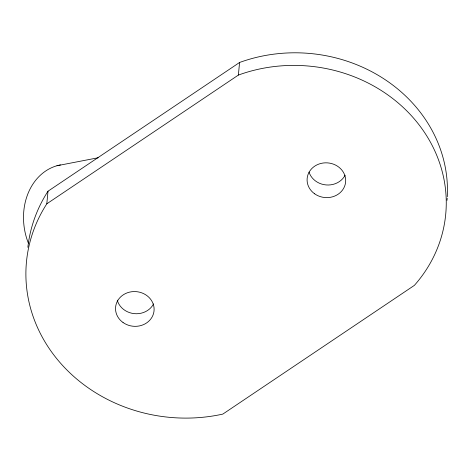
<?xml version="1.0" encoding="UTF-8"?>
<svg xmlns="http://www.w3.org/2000/svg" width="471" height="471" viewBox="0 0 471 471"><rect width="100%" height="100%" fill="white"/><g stroke="black" fill="none" stroke-linecap="round" stroke-linejoin="round"><path stroke-width="0.71" d="M46.817 203.808L238.379 75.077A149.613 134.582 5.4 0 1 415.469 120.358A149.613 134.582 5.4 0 1 414.386 285.367L222.824 414.097A156.955 141.188 5.4 0 1 58.198 360.445A156.955 141.188 5.4 0 1 46.817 203.808L48.007 191.208L239.574 62.478A149.613 134.582 5.4 0 1 447.273 196.737M238.379 75.077L239.574 62.478M56.973 165.733L98.127 157.767M27.86 247.31A156.955 141.188 5.4 0 1 48.007 191.208M447.191 198.179A149.613 134.582 5.4 0 1 447.026 200.34M153.546 303.93A19.317 17.38 5.4 0 1 134.194 313.633A19.317 17.38 5.4 0 1 117.273 300.186M345.113 175.2A19.317 17.38 5.4 0 1 326.115 184.938A19.317 17.38 5.4 0 1 309.023 172.086M28.348 243.118A57.951 47.365 79 0 1 60.512 164.897M314.616 193.799A19.317 17.38 5.4 0 0 345.52 182.854A19.317 17.38 5.4 0 0 319.014 164.014A19.317 17.38 5.4 0 0 314.616 193.799M123.055 322.529A19.317 17.38 5.4 0 0 153.952 311.584A19.317 17.38 5.4 0 0 127.453 292.75A19.317 17.38 5.4 0 0 123.055 322.529"/></g></svg>
